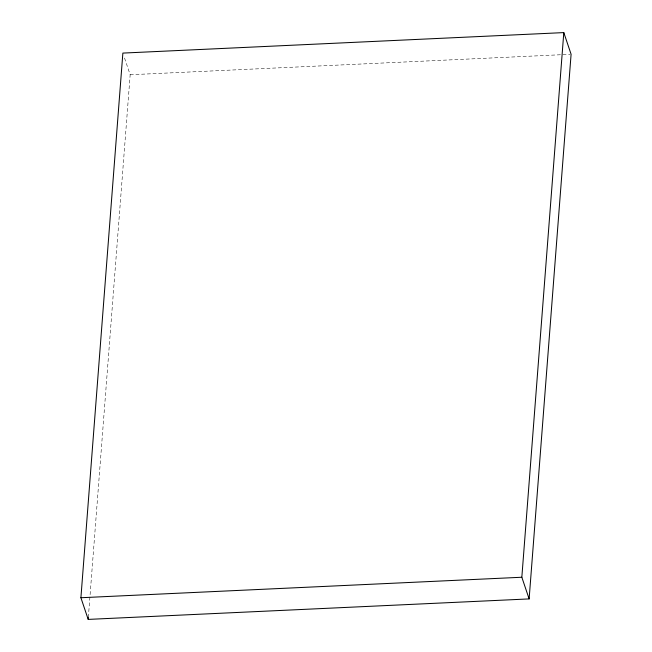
<?xml version="1.0" encoding="UTF-8"?>
<svg xmlns="http://www.w3.org/2000/svg" width="652" height="652" viewBox="0 0 652 652"><rect width="100%" height="100%" fill="white"/><g stroke="black" fill="none" stroke-linecap="round" stroke-linejoin="round"><path stroke-width="0.49" stroke-dasharray="3.26 2.44" d="M88.354 617.371L130.164 74.752L123.823 55.917M130.164 74.752L570.076 54.312"/><path stroke-width="0.98" d="M80.905 597.737L122.869 53.089L563.801 32.6L571.095 54.263L529.131 598.911L88.199 619.4L80.905 597.737L521.836 577.248L529.131 598.911M88.199 619.4L88.354 617.371M521.836 577.248L563.801 32.6"/></g></svg>
